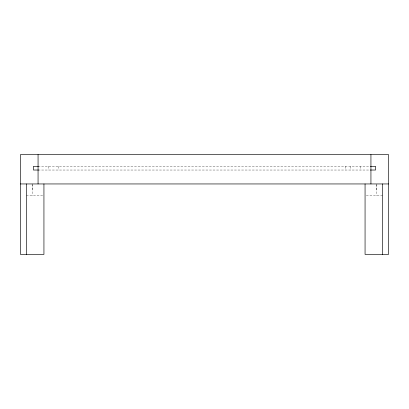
<?xml version="1.0" encoding="UTF-8"?>
<svg xmlns="http://www.w3.org/2000/svg" width="409" height="409" viewBox="0 0 409 409"><rect width="100%" height="100%" fill="white"/><g stroke="black" fill="none" stroke-linecap="round" stroke-linejoin="round"><path stroke-width="0.31" stroke-dasharray="2.04 1.53" d="M376.807 189.822L376.868 183.948M38.063 166.335L370.937 166.335M38.063 170.032L370.937 170.032M26.319 195.691L42.7 195.691M366.3 195.691L382.681 195.691M32.132 183.948L32.193 189.822M376.807 184.536L376.807 195.691M360.651 166.335L360.651 170.032M350.365 166.335L350.365 170.032M345.738 166.335L345.738 170.032M58.635 166.335L58.635 170.032M48.349 166.335L48.349 170.032M32.193 184.536L32.193 195.691"/><path stroke-width="0.61" d="M38.548 166.335L33.441 166.335L33.441 170.032L38.548 170.032M370.452 166.335L375.559 166.335L375.559 170.032L370.452 170.032M20.45 183.948L388.55 183.948M382.681 183.948L382.681 254.408M370.937 154.592L370.937 183.948M365.063 183.948L365.063 254.408L388.55 254.408L388.55 154.592L20.45 154.592L20.45 254.408L43.937 254.408L43.937 183.948M38.063 154.592L38.063 183.948M26.319 183.948L26.319 254.408"/></g></svg>
